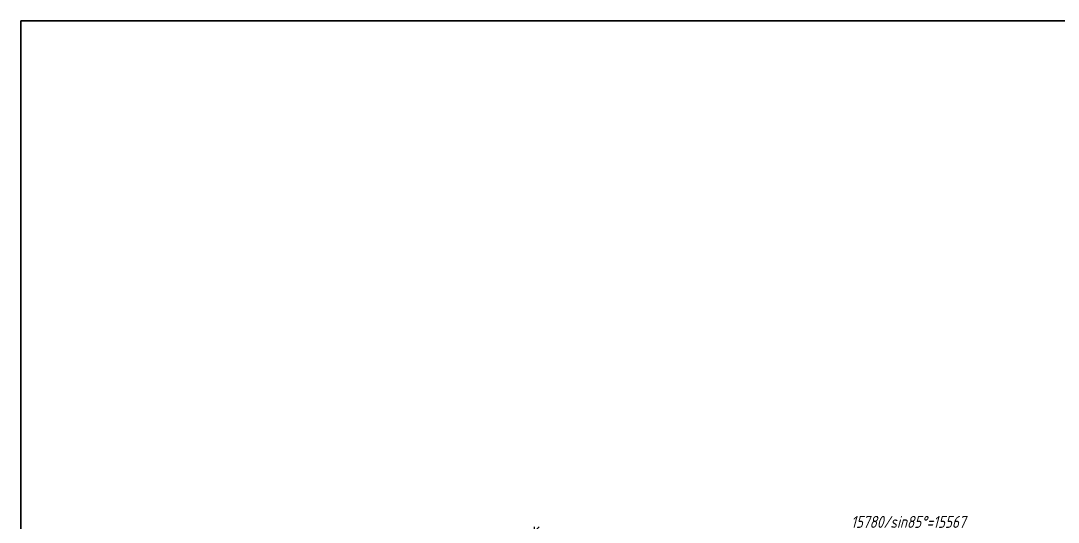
# Model space of a CAD drawing. Header units: millimetres. Extents: x 265754 to 14267433, y -6145605 to 2433772.
# Drawn here: x 7266394 to 7288015, y 849455 to 859892 of the extents above; entities that cross this region are included whole.
import ezdxf

# ---------------------------------------------------------------- set-up
doc = ezdxf.new("R2010")
doc.units = ezdxf.units.MM
doc.layers.add('1-Бетон', color=106, linetype='Continuous', lineweight=35)
doc.layers.add('ИС_Размер', color=3, linetype='Continuous', lineweight=18)
doc.styles.add('0', font='isocpeur.ttf', dxfattribs={"width": 0.8, "oblique": 15})
doc.dimstyles.new('М100', dxfattribs={"dimscale": 100, "dimtxt": 2.5, "dimasz": 2, "dimexe": 1, "dimexo": 1, "dimgap": 0.8, "dimtad": 1, "dimdec": 0, "dimzin": 0, "dimdsep": 46, "dimtxsty": '0', "dimblk": 'OBLIQUE', "dimcen": 0.09, "dimdle": 1, "dimclrd": 256, "dimclre": 256, "dimclrt": 256, "dimadec": 4, "dimazin": 0, "dimtfac": 1, "dimtdec": 0, "dimtmove": 1, "dimatfit": 2, "dimfxl": 1, "dimtolj": 1, "dimtzin": 0, "dimlwd": -1, "dimarcsym": 0})

# ---------------------------------------------------------------- blocks, each defined once
blk = doc.blocks.new('_OBLIQUE')
at = {"color": 0, "linetype": 'ByBlock', "lineweight": -2}
blk.add_line((0.5, 0.5), (-0.5, -0.5), dxfattribs=at)
blk = doc.blocks.new('*D2240')
at = {"layer": 'Defpoints', "color": 0, "transparency": 16777216}
for p in [(7292679, 849257), (7292679, 846711), (7277101, 846597)]:
    blk.add_point(p, dxfattribs=at)
at = {"layer": 'ИС_Размер', "transparency": 16777216}
blk.add_line((7277001, 849257), (7292779, 849257), dxfattribs=at)
at = {"layer": 'ИС_Размер', "lineweight": -2, "transparency": 16777216}
for p, q in [((7277101, 846697), (7277101, 849357)), ((7292679, 846811), (7292679, 849357))]:
    blk.add_line(p, q, dxfattribs=at)
at = {"layer": 'ИС_Размер', "transparency": 16777216, "xscale": 200, "yscale": 200, "zscale": 200, "rotation": 180}
blk.add_blockref('_OBLIQUE', (7277101, 849257), dxfattribs=at)
at = {"layer": 'ИС_Размер', "transparency": 16777216, "xscale": 200, "yscale": 200, "zscale": 200}
blk.add_blockref('_OBLIQUE', (7292679, 849257), dxfattribs=at)
at = {"layer": 'ИС_Размер', "transparency": 16777216, "insert": (7284890, 849462), "char_height": 250, "attachment_point": 5, "style": '0'}
blk.add_mtext('\\A1;15780/sin85%%D=15567', dxfattribs=at)

msp = doc.modelspace()

# ---------------------------------------------------------------- linework, layer by layer
at = {"layer": '1-Бетон'}
msp.add_lwpolyline([(7266394.4017, 859892.3616), (7352902.1087, 859892.3616), (7352902.1087, 771391.9934), (7266394.4017, 771391.9934)], close=True, dxfattribs=at)

# ---------------------------------------------------------------- dimensions: what is measured, and where the dimension line sits
at = {"layer": 'ИС_Размер'}
dim = msp.add_linear_dim(base=(7292678.836, 849256.9761, 0.0004), p1=(7277100.7465, 846597.2163, 0.0004), p2=(7292678.836, 846711.1306, 0.0004), text='15780/sin85%%D=15567', dimstyle='М100', dxfattribs=at)
dim.commit()
dim.dimension.update_dxf_attribs({"geometry": '*D2240', "text_midpoint": (7284889.7913, 849461.9761, 0.0004)})

doc.saveas('drawing.dxf')
